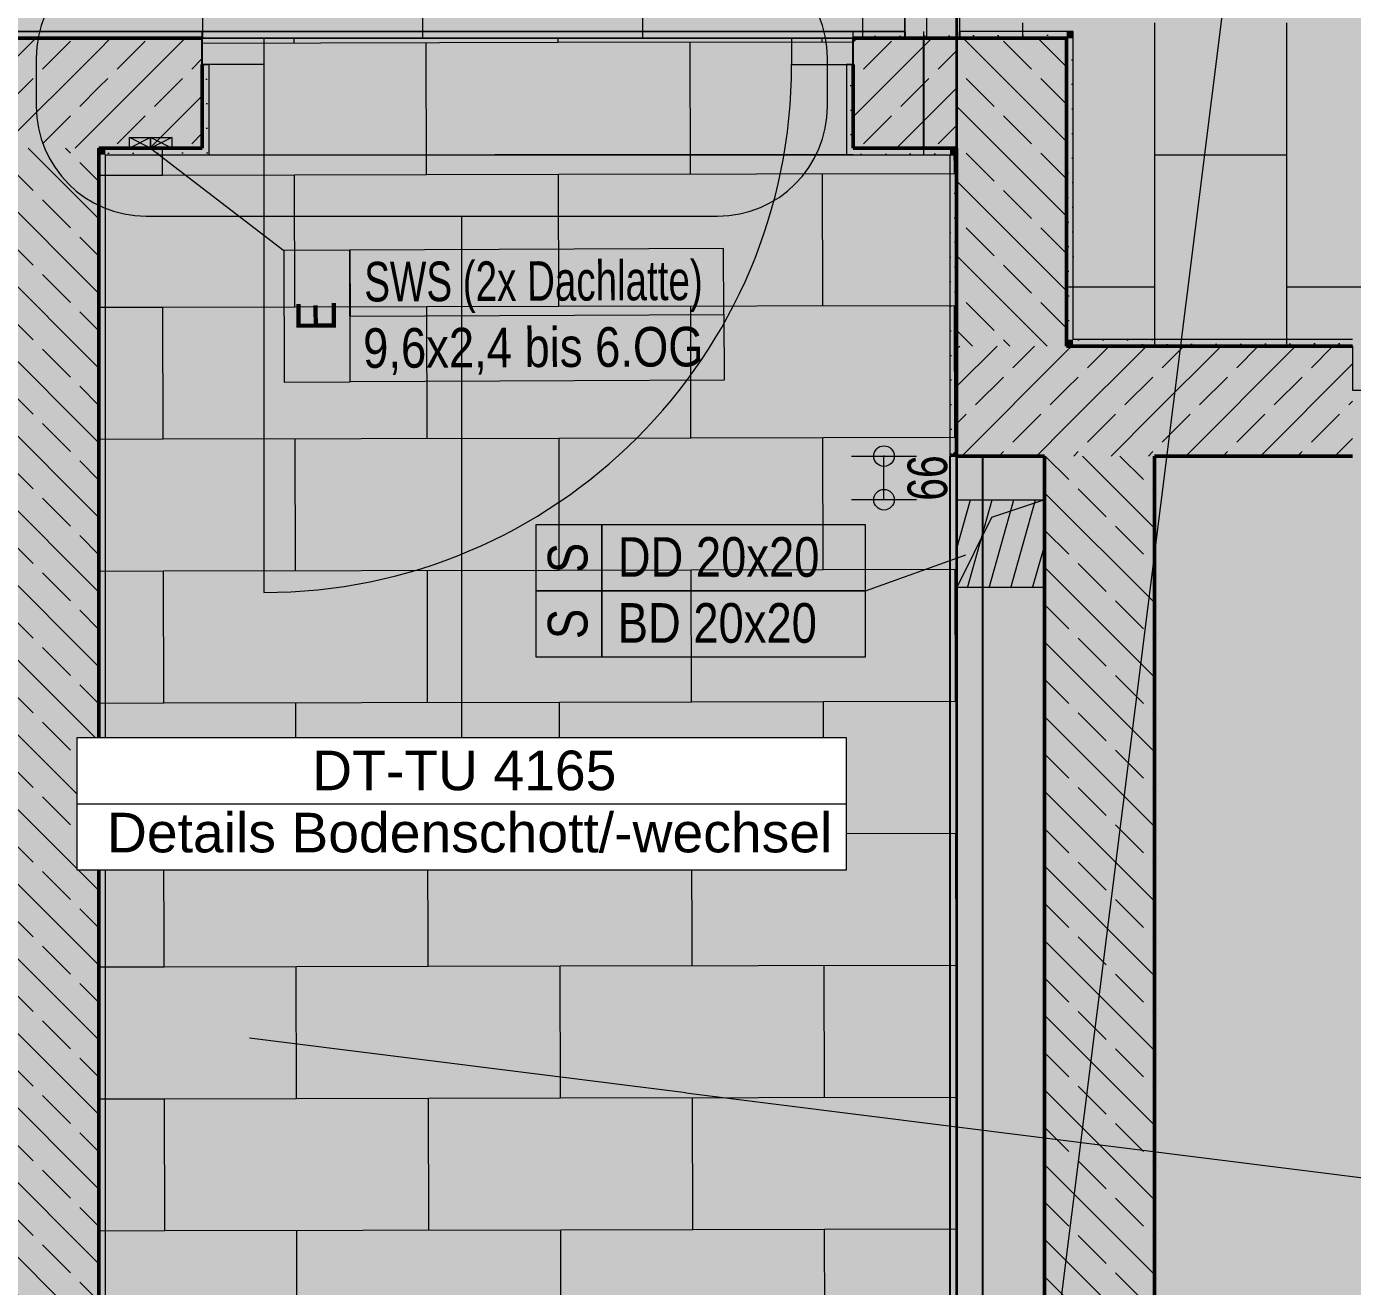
# Model space of a CAD drawing. Header units: metres. Extents: x -22.4 to 53.1, y 133.6 to 157.9.
# Drawn here: x 28.654 to 31.668, y 140.952 to 143.817 of the extents above; entities that cross this region are included whole.
import ezdxf

# ---------------------------------------------------------------- set-up
doc = ezdxf.new("R2010")
doc.units = ezdxf.units.M
doc.header["$MEASUREMENT"] = 0
for name, pattern in [('Punktlinie', [0.0035, 0, -0.0035]), ('Strich-Doppel-Punktlinie', [0.006, 0.004, -0.0005, 0.00025, -0.0005, 0.00025, -0.0005]), ('Strichlinie', [0.004, 0.003, -0.001]), ('Strichlinie-über-Schnitt', [0.0023, 0.0008, -0.0015]), ('Strichpunktlinie', [0.006703, 0.003528, -0.001764, 0, -0.001411]), ('Wipeout_Contour', [1, 0, -1])]:
    doc.linetypes.add(name, pattern=pattern)
for name, color, linetype in [('00  Raster', 7, 'Continuous'), ('10  Treppen + Rampen', 7, 'Continuous'), ('10  Wand Massiv', 7, 'Continuous'), ('10  Wand Massiv_Schnittschraffur', 7, 'Continuous'), ('10  Wand Massiv_Tür', 7, 'Continuous'), ('20  Boden Aufbauten', 7, 'Continuous'), ('20  Boden Aufbauten_Deckschraffur', 7, 'Continuous'), ('20  Bodenspiegel + Einbauten', 7, 'Continuous'), ('20  Dach Aufbauten', 7, 'Continuous'), ('20  Wand Leichtbau', 7, 'Continuous'), ('20  Wand Leichtbau_Schnittschraffur', 7, 'Continuous'), ('20  Wand Leichtbau_Tür', 7, 'Continuous'), ('BAE-SUD-Bem', 7, 'Continuous'), ('BAE-SUD-DD', 7, 'Continuous'), ('BAE-SUD-DD-Kernbohrzone', 7, 'Continuous'), ('BAE-SUD-Text', 7, 'Continuous'), ('EPS-SUD-DD', 7, 'Continuous'), ('EPS-SUD-Text', 7, 'Continuous'), ('Neubau_10  Treppen + Rampen', 7, 'Continuous'), ('Neubau_20  Boden Aufbauten', 7, 'Continuous'), ('Neubau_20  Boden Aufbauten_Deckschraffur', 7, 'Continuous'), ('Neubau_20  Bodenschott', 7, 'Continuous'), ('Neubau_20  Bodenschott_Deckschraffur', 7, 'Continuous'), ('Neubau_50 NUF - Raumstempel MIETERAUSBAU', 7, 'Continuous')]:
    doc.layers.add(name, color=color, linetype=linetype)
doc.styles.add('ERSTELLTER_STIL_1', font='')
doc.styles.add('ERSTELLTER_STIL_2', font='')
doc.styles.get('ERSTELLTER_STIL_1').set_extended_font_data('Arial')
doc.styles.get('ERSTELLTER_STIL_2').set_extended_font_data('Arial Narrow')
pattern_1 = [(360, (14.0547, 142.5352), (2e-07, 0.5), []), (90, (14.0547, 142.5352), (-0.5, 2e-07), [])]
pattern_2 = [(26.86749, (-110.107942, 75.264664), (-0.0112982155, 0.0223013526), [0, -0.025])]
pattern_3 = [(225, (-110.10794, 75.26466), (-0.08485281, 0.08485281), []), (225, (-110.06552, 75.22224), (-0.08485281, 0.08485281), [0.09, -0.03])]
pattern_4 = [(135, (-110.10794, 75.26466), (0.08485281, 0.08485281), []), (135, (-110.15037, 75.22224), (0.08485281, 0.08485281), [0.09, -0.03])]
pattern_5 = [(225, (-110.10794, 75.26466), (-0.08485281, 0.08485281), []), (225, (-110.06552, 75.22224), (-0.08485281, 0.08485281), [0.09, -0.03])]
pattern_6 = [(315, (-110.10794, 75.26466), (0.08485281, 0.08485281), []), (315, (-110.06552, 75.30709), (0.08485281, 0.08485281), [0.09, -0.03])]

# ---------------------------------------------------------------- blocks, each defined once
blk = doc.blocks.new('*X4', base_point=(-23.4289, 120.7796))
at = {"layer": '20  Boden Aufbauten_Deckschraffur', "color": 254, "linetype": 'Continuous', "lineweight": 18, "ltscale": 1000, "true_color": 0xdfdfdf}
for p, q in [((30.9184, 143.8247), (30.9184, 143.7899)), ((30.9184, 143.8247), (30.9184, 143.7899)), ((31.2184, 143.8247), (31.2184, 143.0899)), ((31.5184, 143.8247), (31.5184, 143.0899)), ((31.5184, 143.8247), (31.5184, 143.0899)), ((31.2184, 143.5247), (31.5184, 143.5247)), ((31.0184, 143.2247), (31.2184, 143.2247)), ((31.5184, 143.2247), (31.8184, 143.2247))]:
    blk.add_line(p, q, dxfattribs=at)
blk = doc.blocks.new('*X23', base_point=(-23.4289, 120.7796))
at = {"layer": '20  Boden Aufbauten_Deckschraffur', "color": 254, "linetype": 'Continuous', "lineweight": 18, "ltscale": 1000, "true_color": 0xdfdfdf}
for p, q in [((29.0534, 143.779), (29.8627, 143.7807)), ((29.2627, 143.7794), (29.2627, 143.7899)), ((29.5633, 143.4801), (29.5627, 143.7801)), ((29.8627, 143.7807), (29.8627, 143.7899)), ((29.8627, 143.7807), (30.5334, 143.7821)), ((29.8627, 143.7807), (30.5334, 143.7821)), ((30.1633, 143.4814), (30.1627, 143.7814)), ((30.4627, 143.782), (30.4627, 143.7899)), ((28.9633, 143.4788), (28.9632, 143.5399)), ((30.7633, 143.4826), (30.7632, 143.5399)), ((28.8184, 143.4785), (28.9633, 143.4788)), ((28.9633, 143.4788), (29.8633, 143.4807)), ((28.9633, 143.4788), (29.8633, 143.4807)), ((29.264, 143.1795), (29.2633, 143.4794)), ((29.8633, 143.4807), (30.7633, 143.4826)), ((29.864, 143.1807), (29.8633, 143.4807)), ((30.464, 143.182), (30.4633, 143.482)), ((30.7633, 143.4826), (30.7684, 143.4826)), ((30.7633, 143.4826), (30.7684, 143.4826)), ((28.8184, 143.1785), (28.964, 143.1788)), ((28.8184, 143.1785), (28.964, 143.1788)), ((28.964, 143.1788), (29.864, 143.1807)), ((28.9646, 142.8788), (28.964, 143.1788)), ((29.5646, 142.8801), (29.564, 143.1801)), ((29.864, 143.1807), (30.7639, 143.1826)), ((29.864, 143.1807), (30.7639, 143.1826)), ((30.1646, 142.8814), (30.164, 143.1814)), ((30.7639, 143.1826), (30.7684, 143.1826)), ((30.7646, 142.8826), (30.7639, 143.1826)), ((28.8184, 142.8785), (28.9646, 142.8788)), ((28.9646, 142.8788), (29.8646, 142.8807)), ((28.9646, 142.8788), (29.8646, 142.8807)), ((29.2652, 142.5795), (29.2646, 142.8795)), ((29.8646, 142.8807), (30.7646, 142.8826)), ((29.8652, 142.5807), (29.8646, 142.8807)), ((30.4652, 142.582), (30.4646, 142.882)), ((30.7646, 142.8826), (30.7684, 142.8826)), ((30.7646, 142.8826), (30.7684, 142.8826)), ((28.8184, 142.5785), (28.9652, 142.5788)), ((28.8184, 142.5785), (28.9652, 142.5788)), ((28.9652, 142.5788), (29.8652, 142.5807)), ((28.9659, 142.2788), (28.9652, 142.5788)), ((29.5659, 142.2801), (29.5652, 142.5801)), ((29.8652, 142.5807), (30.7652, 142.5826)), ((29.8652, 142.5807), (30.7652, 142.5826)), ((30.1659, 142.2814), (30.1652, 142.5814)), ((30.7652, 142.5826), (30.7684, 142.5826)), ((30.7659, 142.2826), (30.7652, 142.5826)), ((28.8184, 142.2785), (28.9659, 142.2788)), ((28.9659, 142.2788), (29.8659, 142.2807)), ((28.9659, 142.2788), (29.8659, 142.2807)), ((29.2665, 141.9795), (29.2659, 142.2795)), ((29.8659, 142.2807), (30.7659, 142.2826)), ((29.8665, 141.9807), (29.8659, 142.2807)), ((30.4665, 141.982), (30.4659, 142.282)), ((30.7659, 142.2826), (30.7684, 142.2826)), ((30.7659, 142.2826), (30.7684, 142.2826)), ((29.8665, 141.9807), (30.7665, 141.9826)), ((29.8665, 141.9807), (30.7665, 141.9826)), ((30.7665, 141.9826), (30.7684, 141.9826)), ((30.7671, 141.6826), (30.7665, 141.9826)), ((28.8184, 141.9785), (28.9665, 141.9788)), ((28.8184, 141.9785), (28.9665, 141.9788)), ((28.9665, 141.9788), (29.8665, 141.9807)), ((28.9671, 141.6788), (28.9665, 141.9788)), ((29.5671, 141.6801), (29.5665, 141.9801)), ((30.1671, 141.6814), (30.1665, 141.9814)), ((28.9671, 141.6788), (29.8671, 141.6807)), ((28.9671, 141.6788), (29.8671, 141.6807)), ((29.8671, 141.6807), (30.7671, 141.6826)), ((29.8678, 141.3807), (29.8671, 141.6807)), ((30.4678, 141.382), (30.4671, 141.682)), ((30.7671, 141.6826), (30.7684, 141.6826)), ((30.7671, 141.6826), (30.7684, 141.6826)), ((28.8184, 141.6785), (28.9671, 141.6788)), ((29.2678, 141.3795), (29.2671, 141.6795)), ((28.8184, 141.3785), (28.9678, 141.3788)), ((28.8184, 141.3785), (28.9678, 141.3788)), ((28.9678, 141.3788), (29.8678, 141.3807)), ((28.9684, 141.0788), (28.9678, 141.3788)), ((29.5684, 141.0801), (29.5678, 141.3801)), ((29.8678, 141.3807), (30.7678, 141.3826)), ((29.8678, 141.3807), (30.7678, 141.3826)), ((30.1684, 141.0814), (30.1678, 141.3814)), ((30.7678, 141.3826), (30.7684, 141.3826)), ((30.7684, 141.0826), (30.7678, 141.3826)), ((28.8184, 141.0785), (28.9684, 141.0788)), ((28.9684, 141.0788), (29.8684, 141.0807)), ((28.9684, 141.0788), (29.8684, 141.0807)), ((29.2691, 140.7795), (29.2684, 141.0795)), ((29.8684, 141.0807), (30.7684, 141.0826)), ((29.869, 140.7807), (29.8684, 141.0807)), ((30.469, 140.782), (30.4684, 141.082)), ((30.7684, 141.0826), (30.7684, 141.0826)), ((30.7684, 141.0826), (30.7684, 141.0826))]:
    blk.add_line(p, q, dxfattribs=at)

msp = doc.modelspace()

# ---------------------------------------------------------------- hatches: boundary and pattern name
at = {"layer": '10  Wand Massiv_Schnittschraffur', "linetype": 'Continuous', "lineweight": 0, "true_color": 0xffffff}
for points in [[(29.0534, 143.8049), (25.2184, 143.8049), (25.2326, 143.7899), (29.0534, 143.7899)], [(30.6509, 143.8049), (30.5334, 143.8049), (30.5334, 143.7899), (30.6509, 143.7899)], [(30.7684, 143.8049), (30.6934, 143.8049), (30.6934, 143.7899), (30.7684, 143.7899)], [(30.7759, 143.8049), (30.7759, 143.7899), (31.0184, 143.7899), (31.0184, 143.8049)], [(31.0184, 143.8049), (31.0184, 143.7899), (31.0334, 143.8049)], [(31.0184, 143.7899), (31.0334, 143.7899), (31.0334, 143.8049)], [(28.5684, 143.5399), (28.8184, 143.5399), (28.8184, 143.7899), (28.5684, 143.7899)], [(29.0534, 143.7899), (28.8184, 143.7899), (28.8184, 143.5399), (29.0534, 143.5399), (29.0534, 143.7299)], [(29.0534, 143.7899), (29.0534, 143.7299), (29.1934, 143.7299), (29.1934, 143.7899)], [(30.5334, 143.7899), (30.3934, 143.7899), (30.3934, 143.7299), (30.5334, 143.7299)], [(30.7684, 143.7899), (30.5334, 143.7899), (30.5334, 143.7299), (30.5334, 143.5399), (30.7684, 143.5399)], [(30.7684, 143.7899), (30.6934, 143.7899), (30.6934, 143.5399), (30.7684, 143.5399)], [(31.0184, 143.7899), (30.7684, 143.7899), (30.7684, 143.5399)], [(30.7684, 143.5399), (31.0184, 143.5399), (31.0184, 143.7899)], [(31.0334, 143.1049), (31.0334, 143.7899), (31.0184, 143.7899), (31.0184, 143.1049)], [(29.0534, 143.5249), (29.0684, 143.5249), (29.0684, 143.7299), (29.0534, 143.7299), (29.0534, 143.5399)], [(30.5184, 143.5249), (30.5334, 143.5249), (30.5334, 143.5399), (30.5334, 143.7299), (30.5184, 143.7299)], [(28.5684, 143.5249), (28.8184, 143.5249), (28.8184, 143.5399), (28.5684, 143.5399)], [(28.8184, 143.5249), (28.5684, 143.5249), (28.5684, 139.5399), (28.8184, 139.5399)], [(28.8184, 143.5249), (28.8334, 143.5249), (28.8334, 143.5399), (28.8184, 143.5399)], [(28.8334, 143.5249), (28.8184, 143.5249), (28.8184, 139.6749), (28.8334, 139.6749)], [(28.8334, 143.5399), (28.8334, 143.5249), (29.0534, 143.5249), (29.0534, 143.5399)], [(30.5334, 143.5399), (30.5334, 143.5249), (30.7534, 143.5249), (30.7534, 143.5399)], [(30.6934, 143.5249), (30.7684, 143.5249), (30.7684, 143.5399), (30.6934, 143.5399)], [(30.7684, 143.5399), (30.7534, 143.5399), (30.7534, 143.5249)], [(30.7534, 143.5249), (30.7684, 143.5249), (30.7684, 143.5399)], [(30.7534, 143.5249), (30.7534, 142.8399), (30.7684, 142.8541), (30.7684, 143.5249)], [(31.0176, 143.0899), (31.0184, 143.0907), (31.0184, 143.5399), (30.7684, 143.5399), (30.7684, 143.0899)], [(31.0334, 143.1049), (31.0184, 143.1049), (31.0184, 143.0907)], [(31.0334, 143.1049), (31.0184, 143.0907), (31.0184, 143.0899), (31.0334, 143.0899)], [(31.0334, 143.0899), (31.2184, 143.0899), (31.2184, 143.1049), (31.0334, 143.1049)], [(31.2184, 143.1049), (31.2184, 143.0899), (31.6684, 143.0899), (31.6684, 143.1049)], [(30.7684, 143.0899), (30.7684, 142.8541), (31.0176, 143.0899)], [(30.7684, 142.8399), (31.0184, 142.8399), (31.0184, 143.0899), (31.0176, 143.0899), (30.7684, 142.8541)], [(31.0184, 143.0907), (31.0176, 143.0899), (31.0184, 143.0899)], [(31.0184, 142.8399), (31.2184, 142.8399), (31.2184, 143.0899), (31.0184, 143.0899)], [(31.2184, 143.0899), (31.2184, 142.8399), (31.6684, 142.8399), (31.6684, 143.0899)], [(30.7684, 142.8541), (30.7534, 142.8399), (30.7684, 142.8399)], [(31.2184, 140.8899), (31.2184, 142.8399), (30.9684, 142.8399), (30.9684, 140.8899)]]:
    msp.add_hatch(color=7, dxfattribs=at).paths.add_polyline_path(points)
at = {"layer": '10  Wand Massiv_Schnittschraffur', "linetype": 'Continuous', "lineweight": 13, "true_color": 0x000100}
h = msp.add_hatch(dxfattribs=at)
h.set_pattern_fill('Gips_0001', color=98, style=0, pattern_type=2)
h.set_pattern_definition(pattern_2)
h.paths.add_polyline_path([(29.0534, 143.8049), (25.2184, 143.8049), (25.2326, 143.7899), (29.0534, 143.7899)])
h = msp.add_hatch(dxfattribs=at)
h.set_pattern_fill('Gips_0001', color=98, style=0, pattern_type=2)
h.set_pattern_definition(pattern_2)
h.paths.add_polyline_path([(30.6509, 143.8049), (30.5334, 143.8049), (30.5334, 143.7899), (30.6509, 143.7899)])
h = msp.add_hatch(dxfattribs=at)
h.set_pattern_fill('Gips_0001', color=98, style=0, pattern_type=2)
h.set_pattern_definition(pattern_2)
h.paths.add_polyline_path([(30.7684, 143.8049), (30.6934, 143.8049), (30.6934, 143.7899), (30.7684, 143.7899)])
h = msp.add_hatch(dxfattribs=at)
h.set_pattern_fill('Gips_0001', color=98, style=0, pattern_type=2)
h.set_pattern_definition(pattern_2)
h.paths.add_polyline_path([(30.7759, 143.8049), (30.7759, 143.7899), (31.0184, 143.7899), (31.0184, 143.8049)])
h = msp.add_hatch(dxfattribs=at)
h.set_pattern_fill('Gips_0001', color=98, style=0, pattern_type=2)
h.set_pattern_definition(pattern_2)
h.paths.add_polyline_path([(31.0184, 143.8049), (31.0184, 143.7899), (31.0334, 143.8049)])
h = msp.add_hatch(dxfattribs=at)
h.set_pattern_fill('Gips_0001', color=98, style=0, pattern_type=2)
h.set_pattern_definition(pattern_2)
h.paths.add_polyline_path([(31.0184, 143.7899), (31.0334, 143.7899), (31.0334, 143.8049)])
h = msp.add_hatch(dxfattribs=at)
h.set_pattern_fill('Beton__Stahlbeton_0001', color=98, style=0, pattern_type=2)
h.set_pattern_definition(pattern_3)
h.paths.add_polyline_path([(28.5684, 143.5399), (28.8184, 143.5399), (28.8184, 143.7899), (28.5684, 143.7899)])
h = msp.add_hatch(dxfattribs=at)
h.set_pattern_fill('Beton__Stahlbeton_0001', color=98, style=0, pattern_type=2)
h.set_pattern_definition(pattern_3)
h.paths.add_polyline_path([(29.0534, 143.7899), (28.8184, 143.7899), (28.8184, 143.5399), (29.0534, 143.5399), (29.0534, 143.7299)])
h = msp.add_hatch(dxfattribs=at)
h.set_pattern_fill('Beton__Stahlbeton_0001', color=98, style=0, pattern_type=2)
h.set_pattern_definition(pattern_3)
h.paths.add_polyline_path([(30.7684, 143.7899), (30.5334, 143.7899), (30.5334, 143.7299), (30.5334, 143.5399), (30.7684, 143.5399)])
h = msp.add_hatch(dxfattribs=at)
h.set_pattern_fill('Beton__Stahlbeton_0001', color=98, style=0, pattern_type=2)
h.set_pattern_definition([(225, (-110.10794, 75.26466), (-0.08485281, 0.08485281), []), (225, (-110.06552, 75.22224), (-0.08485281, 0.08485281), [0.09, -0.03])])
h.paths.add_polyline_path([(30.7684, 143.7899), (30.6934, 143.7899), (30.6934, 143.5399), (30.7684, 143.5399)])
h = msp.add_hatch(dxfattribs=at)
h.set_pattern_fill('Beton__Stahlbeton_0001', color=98, style=0, pattern_type=2)
h.set_pattern_definition(pattern_6)
h.paths.add_polyline_path([(31.0184, 143.7899), (30.7684, 143.7899), (30.7684, 143.5399)])
h = msp.add_hatch(dxfattribs=at)
h.set_pattern_fill('Beton__Stahlbeton_0001', color=98, style=0, pattern_type=2)
h.set_pattern_definition(pattern_6)
h.paths.add_polyline_path([(30.7684, 143.5399), (31.0184, 143.5399), (31.0184, 143.7899)])
h = msp.add_hatch(dxfattribs=at)
h.set_pattern_fill('Gips_0001', color=98, style=0, pattern_type=2)
h.set_pattern_definition(pattern_2)
h.paths.add_polyline_path([(31.0334, 143.1049), (31.0334, 143.7899), (31.0184, 143.7899), (31.0184, 143.1049)])
h = msp.add_hatch(dxfattribs=at)
h.set_pattern_fill('Gips_0001', color=98, style=0, pattern_type=2)
h.set_pattern_definition(pattern_2)
h.paths.add_polyline_path([(29.0534, 143.5249), (29.0684, 143.5249), (29.0684, 143.7299), (29.0534, 143.7299), (29.0534, 143.5399)])
h = msp.add_hatch(dxfattribs=at)
h.set_pattern_fill('Gips_0001', color=98, style=0, pattern_type=2)
h.set_pattern_definition(pattern_2)
h.paths.add_polyline_path([(30.5184, 143.5249), (30.5334, 143.5249), (30.5334, 143.5399), (30.5334, 143.7299), (30.5184, 143.7299)])
h = msp.add_hatch(dxfattribs=at)
h.set_pattern_fill('Beton__Stahlbeton_0001', color=98, style=0, pattern_type=2)
h.set_pattern_definition(pattern_4)
h.paths.add_polyline_path([(28.5684, 143.5249), (28.8184, 143.5249), (28.8184, 143.5399), (28.5684, 143.5399)])
h = msp.add_hatch(dxfattribs=at)
h.set_pattern_fill('Beton__Stahlbeton_0001', color=98, style=0, pattern_type=2)
h.set_pattern_definition(pattern_4)
h.paths.add_polyline_path([(28.8184, 143.5249), (28.5684, 143.5249), (28.5684, 139.5399), (28.8184, 139.5399)])
h = msp.add_hatch(dxfattribs=at)
h.set_pattern_fill('Gips_0001', color=98, style=0, pattern_type=2)
h.set_pattern_definition(pattern_2)
h.paths.add_polyline_path([(28.8184, 143.5249), (28.8334, 143.5249), (28.8334, 143.5399), (28.8184, 143.5399)])
h = msp.add_hatch(dxfattribs=at)
h.set_pattern_fill('Gips_0001', color=98, style=0, pattern_type=2)
h.set_pattern_definition(pattern_2)
h.paths.add_polyline_path([(28.8334, 143.5249), (28.8184, 143.5249), (28.8184, 139.6749), (28.8334, 139.6749)])
h = msp.add_hatch(dxfattribs=at)
h.set_pattern_fill('Gips_0001', color=98, style=0, pattern_type=2)
h.set_pattern_definition(pattern_2)
h.paths.add_polyline_path([(28.8334, 143.5399), (28.8334, 143.5249), (29.0534, 143.5249), (29.0534, 143.5399)])
h = msp.add_hatch(dxfattribs=at)
h.set_pattern_fill('Gips_0001', color=98, style=0, pattern_type=2)
h.set_pattern_definition(pattern_2)
h.paths.add_polyline_path([(30.5334, 143.5399), (30.5334, 143.5249), (30.7534, 143.5249), (30.7534, 143.5399)])
h = msp.add_hatch(dxfattribs=at)
h.set_pattern_fill('Gips_0001', color=98, style=0, pattern_type=2)
h.set_pattern_definition(pattern_2)
h.paths.add_polyline_path([(30.6934, 143.5249), (30.7684, 143.5249), (30.7684, 143.5399), (30.6934, 143.5399)])
h = msp.add_hatch(dxfattribs=at)
h.set_pattern_fill('Gips_0001', color=98, style=0, pattern_type=2)
h.set_pattern_definition(pattern_2)
h.paths.add_polyline_path([(30.7684, 143.5399), (30.7534, 143.5399), (30.7534, 143.5249)])
h = msp.add_hatch(dxfattribs=at)
h.set_pattern_fill('Gips_0001', color=98, style=0, pattern_type=2)
h.set_pattern_definition(pattern_2)
h.paths.add_polyline_path([(30.7534, 143.5249), (30.7684, 143.5249), (30.7684, 143.5399)])
h = msp.add_hatch(dxfattribs=at)
h.set_pattern_fill('Gips_0001', color=98, style=0, pattern_type=2)
h.set_pattern_definition(pattern_2)
h.paths.add_polyline_path([(30.7534, 143.5249), (30.7534, 142.8399), (30.7684, 142.8541), (30.7684, 143.5249)])
h = msp.add_hatch(dxfattribs=at)
h.set_pattern_fill('Beton__Stahlbeton_0001', color=98, style=0, pattern_type=2)
h.set_pattern_definition(pattern_6)
h.paths.add_polyline_path([(31.0176, 143.0899), (31.0184, 143.0907), (31.0184, 143.5399), (30.7684, 143.5399), (30.7684, 143.0899)])
h = msp.add_hatch(dxfattribs=at)
h.set_pattern_fill('Gips_0001', color=98, style=0, pattern_type=2)
h.set_pattern_definition(pattern_2)
h.paths.add_polyline_path([(31.0334, 143.1049), (31.0184, 143.1049), (31.0184, 143.0907)])
h = msp.add_hatch(dxfattribs=at)
h.set_pattern_fill('Gips_0001', color=98, style=0, pattern_type=2)
h.set_pattern_definition(pattern_2)
h.paths.add_polyline_path([(31.0334, 143.1049), (31.0184, 143.0907), (31.0184, 143.0899), (31.0334, 143.0899)])
h = msp.add_hatch(dxfattribs=at)
h.set_pattern_fill('Gips_0001', color=98, style=0, pattern_type=2)
h.set_pattern_definition(pattern_2)
h.paths.add_polyline_path([(31.0334, 143.0899), (31.2184, 143.0899), (31.2184, 143.1049), (31.0334, 143.1049)])
h = msp.add_hatch(dxfattribs=at)
h.set_pattern_fill('Gips_0001', color=98, style=0, pattern_type=2)
h.set_pattern_definition(pattern_2)
h.paths.add_polyline_path([(31.2184, 143.1049), (31.2184, 143.0899), (31.6684, 143.0899), (31.6684, 143.1049)])
h = msp.add_hatch(dxfattribs=at)
h.set_pattern_fill('Beton__Stahlbeton_0001', color=98, style=0, pattern_type=2)
h.set_pattern_definition(pattern_5)
h.paths.add_polyline_path([(30.7684, 143.0899), (30.7684, 142.8541), (31.0176, 143.0899)])
h = msp.add_hatch(dxfattribs=at)
h.set_pattern_fill('Beton__Stahlbeton_0001', color=98, style=0, pattern_type=2)
h.set_pattern_definition(pattern_5)
h.paths.add_polyline_path([(30.7684, 142.8399), (31.0184, 142.8399), (31.0184, 143.0899), (31.0176, 143.0899), (30.7684, 142.8541)])
h = msp.add_hatch(dxfattribs=at)
h.set_pattern_fill('Beton__Stahlbeton_0001', color=98, style=0, pattern_type=2)
h.set_pattern_definition(pattern_6)
h.paths.add_polyline_path([(31.0184, 143.0907), (31.0176, 143.0899), (31.0184, 143.0899)])
h = msp.add_hatch(dxfattribs=at)
h.set_pattern_fill('Beton__Stahlbeton_0001', color=98, style=0, pattern_type=2)
h.set_pattern_definition(pattern_5)
h.paths.add_polyline_path([(31.0184, 142.8399), (31.2184, 142.8399), (31.2184, 143.0899), (31.0184, 143.0899)])
h = msp.add_hatch(dxfattribs=at)
h.set_pattern_fill('Beton__Stahlbeton_0001', color=98, style=0, pattern_type=2)
h.set_pattern_definition([(225, (-110.10794, 75.26466), (-0.08485281, 0.084852815), []), (225, (-110.06552, 75.22224), (-0.08485281, 0.084852815), [0.09, -0.03])])
h.paths.add_polyline_path([(31.2184, 143.0899), (31.2184, 142.8399), (31.6684, 142.8399), (31.6684, 143.0899)])
h = msp.add_hatch(dxfattribs=at)
h.set_pattern_fill('Gips_0001', color=98, style=0, pattern_type=2)
h.set_pattern_definition(pattern_2)
h.paths.add_polyline_path([(30.7684, 142.8541), (30.7534, 142.8399), (30.7684, 142.8399)])
h = msp.add_hatch(dxfattribs=at)
h.set_pattern_fill('Beton__Stahlbeton_0001', color=98, style=0, pattern_type=2)
h.set_pattern_definition([(315, (-110.10794, 75.26466), (0.08485281, 0.08485281), []), (315, (-110.06552, 75.30709), (0.08485281, 0.08485281), [0.09, -0.03])])
h.paths.add_polyline_path([(31.2184, 140.8899), (31.2184, 142.8399), (30.9684, 142.8399), (30.9684, 140.8899)])
at = {"layer": '20  Boden Aufbauten_Deckschraffur', "linetype": 'Continuous', "lineweight": 0, "true_color": 0xffffff}
for points in [[(30.7759, 145.6049), (30.6509, 145.6049), (30.6509, 144.2749), (30.6509, 143.7899), (31.0184, 143.7899), (31.0184, 143.0899), (31.6684, 143.0899), (31.6684, 142.9899), (32.7284, 142.9899), (32.7284, 143.0899), (32.9184, 143.0899), (32.9184, 143.7899), (33.1556, 143.7899), (33.1556, 146.2099), (30.7759, 146.2099)], [(29.0534, 143.5399), (28.8184, 143.5399), (28.8184, 139.5399), (28.5684, 139.5399), (28.5684, 138.0399), (30.7684, 138.0399), (30.7684, 138.1399), (31.0184, 138.1399), (31.0184, 139.6199), (30.7684, 139.6199), (30.7684, 143.5399), (30.5334, 143.5399), (30.5334, 143.7899), (29.0534, 143.7899)]]:
    msp.add_hatch(color=7, dxfattribs=at).paths.add_polyline_path(points)
at = {"layer": '20  Wand Leichtbau_Schnittschraffur', "linetype": 'Continuous', "lineweight": 0, "true_color": 0xffffff}
msp.add_hatch(color=7, dxfattribs=at).paths.add_polyline_path([(30.7009, 143.7899), (30.7009, 143.8899), (30.6709, 143.8899), (30.6709, 143.8749), (30.6509, 143.8749), (30.6509, 143.7899)])
at = {"layer": '20  Wand Leichtbau_Schnittschraffur', "linetype": 'Continuous', "lineweight": 18}
for points in [[(30.6509, 143.7899), (30.7759, 143.7899), (30.7759, 143.8049), (30.6509, 143.8049)], [(30.8284, 140.8899), (30.8284, 142.8399), (30.7534, 142.8399), (30.7534, 140.8899)]]:
    msp.add_hatch(color=9, dxfattribs=at).paths.add_polyline_path(points)
at = {"layer": 'BAE-SUD-DD-Kernbohrzone', "linetype": 'Continuous', "lineweight": 18, "ltscale": 1000}
h = msp.add_hatch(dxfattribs=at)
h.set_pattern_fill('ANSI31_0001', color=9, style=0, pattern_type=2)
h.set_pattern_definition([(74.26204, (36.4443, 138.53991), (-0.04583965, 0.0129177), [])])
h.paths.add_polyline_path([(30.9684, 142.7401), (30.7684, 142.7401), (30.7676, 142.5401), (30.9676, 142.5401)])
at = {"layer": 'Neubau_20  Boden Aufbauten_Deckschraffur', "linetype": 'Continuous', "lineweight": 0, "true_color": 0xffffff}
for points in [[(-1.6166, 144.1049), (-1.6166, 143.8049), (30.6509, 143.8049), (30.6509, 144.1049), (7.7559, 144.1049), (4.5184, 144.1049)], [(-1.6166, 143.8049), (-1.6166, 143.7049), (4.5184, 143.7049), (4.5184, 143.6799), (7.7559, 143.6799), (7.7559, 143.7049), (7.8809, 143.7049), (7.8809, 138.3249), (7.8434, 138.3249), (7.8434, 138.0149), (7.8809, 138.0149), (7.9772, 138.0149), (24.6034, 138.0149), (24.6034, 140.5199), (24.0034, 140.5199), (24.0034, 143.7899), (30.6509, 143.7899), (30.6509, 143.8049)]]:
    msp.add_hatch(color=7, dxfattribs=at).paths.add_polyline_path(points)
at = {"layer": 'Neubau_20  Boden Aufbauten_Deckschraffur', "linetype": 'Continuous', "lineweight": 18}
h = msp.add_hatch(dxfattribs=at)
h.set_pattern_fill('Verband__Quadrat__50x50__4D', color=6, style=0, pattern_type=2)
h.set_pattern_definition(pattern_1)
h.paths.add_polyline_path([(-1.6166, 144.1049), (-1.6166, 143.8049), (30.6509, 143.8049), (30.6509, 144.1049), (7.7559, 144.1049), (4.5184, 144.1049)])
h = msp.add_hatch(dxfattribs=at)
h.set_pattern_fill('Verband__Quadrat__50x50__4D', color=6, style=0, pattern_type=2)
h.set_pattern_definition(pattern_1)
h.paths.add_polyline_path([(-1.6166, 143.8049), (-1.6166, 143.7049), (4.5184, 143.7049), (4.5184, 143.6799), (7.7559, 143.6799), (7.7559, 143.7049), (7.8809, 143.7049), (7.8809, 138.3249), (7.8434, 138.3249), (7.8434, 138.0149), (7.8809, 138.0149), (7.9772, 138.0149), (24.6034, 138.0149), (24.6034, 140.5199), (24.0034, 140.5199), (24.0034, 143.7899), (30.6509, 143.7899), (30.6509, 143.8049)])
at = {"layer": 'Neubau_20  Bodenschott_Deckschraffur', "linetype": 'Continuous', "lineweight": 0, "true_color": 0xbf0000}
for points in [[(30.5334, 143.8049), (29.0534, 143.8049), (29.0534, 143.7899), (30.5334, 143.7899)], [(30.5334, 143.8049), (29.0534, 143.8049), (29.0534, 143.7899), (30.5334, 143.7899)], [(30.5334, 143.7899), (29.0534, 143.7899), (29.0534, 143.5399), (30.5334, 143.5399)], [(29.0534, 143.5399), (30.5334, 143.5399), (30.5334, 143.7899), (29.0534, 143.7899)], [(29.0534, 143.5249), (30.5334, 143.5249), (30.5334, 143.5399), (29.0534, 143.5399)], [(29.0534, 143.5249), (30.5334, 143.5249), (30.5334, 143.5399), (29.0534, 143.5399)]]:
    msp.add_hatch(color=12, dxfattribs=at).paths.add_polyline_path(points)
at = {"layer": 'Neubau_50 NUF - Raumstempel MIETERAUSBAU', "linetype": 'Continuous', "lineweight": 0, "true_color": 0xffffff}
msp.add_hatch(color=7, dxfattribs=at).paths.add_polyline_path([(32.7387, 142.5969), (31.6645, 141.0471), (33.1556, 140.0134), (33.1556, 142.3079)])

# ---------------------------------------------------------------- linework, layer by layer
at = {"layer": '00  Raster', "color": 7, "linetype": 'Strichpunktlinie', "lineweight": 13, "ltscale": 1000}
for p, q in [((30.7684, 138.9891), (30.7684, 155.8899)), ((30.1532, 141.392), (29.161, 141.5163)), ((30.1532, 141.392), (33.1556, 141.0156))]:
    msp.add_line(p, q, dxfattribs=at)
at = {"layer": '10  Wand Massiv', "color": 7, "linetype": 'Continuous', "lineweight": 13, "ltscale": 1000}
for p, q in [((29.0534, 143.7899), (29.0534, 143.8049)), ((30.5334, 143.7899), (30.5334, 143.8049)), ((29.0534, 143.7299), (29.0684, 143.7299)), ((29.0684, 143.7299), (29.0684, 143.5249)), ((30.5184, 143.7299), (30.5184, 143.5249)), ((30.5334, 143.7299), (30.5184, 143.7299)), ((29.0534, 143.5249), (29.0684, 143.5249)), ((30.5334, 143.5249), (30.5184, 143.5249))]:
    msp.add_line(p, q, dxfattribs=at)
at = {"layer": '10  Wand Massiv', "color": 7, "linetype": 'Continuous', "lineweight": 25, "ltscale": 1000}
for p, q in [((30.6509, 143.8049), (30.6509, 143.7899)), ((30.6509, 143.8049), (30.6509, 143.7899)), ((30.7759, 143.7899), (30.7759, 143.8049)), ((30.7759, 143.7899), (30.7759, 143.8049)), ((29.0534, 143.7299), (29.0534, 143.7899)), ((30.5334, 143.7299), (30.5334, 143.7899))]:
    msp.add_line(p, q, dxfattribs=at)
at = {"layer": '10  Wand Massiv', "color": 7, "linetype": 'Continuous', "lineweight": 50, "ltscale": 1000}
for p, q in [((28.8184, 143.7899), (28.5684, 143.7899)), ((29.0534, 143.7899), (28.8184, 143.7899)), ((30.6509, 143.7899), (30.5334, 143.7899)), ((30.6509, 143.7899), (30.7759, 143.7899)), ((30.6509, 143.7899), (30.7759, 143.7899)), ((30.7684, 143.7899), (30.6934, 143.7899)), ((31.0184, 143.7899), (30.7684, 143.7899)), ((31.0184, 143.7899), (30.7684, 143.7899)), ((31.0184, 143.5399), (31.0184, 143.7899)), ((29.0534, 143.5399), (29.0534, 143.7299)), ((30.5334, 143.5399), (30.5334, 143.7299)), ((28.8184, 143.5249), (28.8184, 143.5399)), ((28.8184, 143.5399), (29.0534, 143.5399)), ((28.8184, 143.5249), (28.8184, 143.5399)), ((28.8184, 139.6749), (28.8184, 143.5249)), ((30.5334, 143.5399), (30.7534, 143.5399)), ((30.6934, 143.5399), (30.7684, 143.5399)), ((30.7684, 143.5399), (30.7534, 143.5399)), ((30.7684, 143.5399), (30.7534, 143.5399)), ((30.7684, 143.5399), (30.7684, 143.0899)), ((31.0184, 143.1049), (31.0184, 143.5399)), ((31.0184, 143.1049), (31.0184, 143.0907)), ((31.0184, 143.1049), (31.0184, 143.0907)), ((30.7684, 143.0899), (30.7684, 142.8541)), ((30.7684, 143.0899), (30.7684, 142.8541)), ((31.0184, 143.0899), (31.0184, 143.0907)), ((31.0184, 143.0899), (31.0184, 143.0907)), ((31.2184, 143.0899), (31.0184, 143.0899)), ((31.6684, 143.0899), (31.2184, 143.0899)), ((30.7684, 142.8399), (30.7684, 142.8541)), ((30.7684, 142.8399), (30.7684, 142.8541))]:
    msp.add_line(p, q, dxfattribs=at)
at = {"layer": '10  Wand Massiv', "color": 7, "linetype": 'Continuous', "lineweight": 13, "ltscale": 1000, "flags": 128}
for points in [[(29.0534, 143.8049), (25.2184, 143.8049)], [(30.6509, 143.8049), (30.5334, 143.8049)], [(30.6934, 143.8049), (30.6934, 143.7899)], [(31.0184, 143.8049), (30.7759, 143.8049)], [(31.0334, 143.8049), (31.0184, 143.8049)], [(31.0334, 143.1049), (31.0334, 143.8049)], [(28.8334, 143.5249), (29.0534, 143.5249)], [(28.8334, 139.6749), (28.8334, 143.5249)], [(30.5334, 143.5249), (30.7534, 143.5249)], [(30.6934, 143.5399), (30.6934, 143.5249)], [(30.6934, 143.5249), (30.7684, 143.5249)], [(30.7534, 143.5249), (30.7534, 142.8399)], [(31.2184, 143.1049), (31.0334, 143.1049)], [(31.6684, 143.1049), (31.2184, 143.1049)], [(30.7534, 142.8399), (30.7684, 142.8399)]]:
    msp.add_lwpolyline(points, dxfattribs=at)
at = {"layer": '10  Wand Massiv', "color": 7, "linetype": 'Continuous', "lineweight": 25, "ltscale": 1000, "flags": 128}
msp.add_lwpolyline([(30.6934, 143.7899), (30.6934, 143.5399)], dxfattribs=at)
at = {"layer": '10  Wand Massiv', "color": 7, "linetype": 'Continuous', "lineweight": 50, "ltscale": 1000, "flags": 128}
for points in [[(30.7684, 142.8399), (30.9684, 142.8399)], [(30.9684, 142.8399), (30.9684, 140.8899)], [(31.2184, 140.8899), (31.2184, 142.8399)], [(31.2184, 142.8399), (31.6684, 142.8399)]]:
    msp.add_lwpolyline(points, dxfattribs=at)
at = {"layer": '10  Wand Massiv_Tür', "color": 7, "linetype": 'Strichlinie-über-Schnitt', "lineweight": 13, "ltscale": 1000}
for p, q in [((30.5334, 143.8049), (29.0534, 143.8049)), ((30.5184, 143.5249), (29.0684, 143.5249))]:
    msp.add_line(p, q, dxfattribs=at)
at = {"layer": '10  Wand Massiv_Tür', "color": 7, "linetype": 'Continuous', "lineweight": 13, "ltscale": 1000}
for p, q in [((29.0534, 143.7899), (29.0534, 143.8049)), ((30.5334, 143.7899), (30.5334, 143.8049)), ((29.0684, 143.7299), (29.0684, 143.5249)), ((30.5184, 143.7299), (30.5184, 143.5249)), ((29.0534, 143.5249), (29.0684, 143.5249)), ((30.5334, 143.5249), (30.5184, 143.5249))]:
    msp.add_line(p, q, dxfattribs=at)
at = {"layer": '10  Wand Massiv_Tür', "color": 7, "linetype": 'Continuous', "lineweight": 18, "ltscale": 1000}
for p, q in [((29.0534, 143.7899), (29.1934, 143.7899)), ((29.0534, 143.7299), (29.0534, 143.7899)), ((29.1934, 143.7899), (29.1934, 143.7299)), ((30.5334, 143.7899), (30.3934, 143.7899)), ((30.3934, 143.7899), (30.3934, 143.7299)), ((30.5334, 143.7299), (30.5334, 143.7899)), ((29.1934, 143.7299), (29.0534, 143.7299)), ((29.1934, 143.7299), (29.1934, 142.5299)), ((30.3934, 143.7299), (30.5334, 143.7299))]:
    msp.add_line(p, q, dxfattribs=at)
at = {"layer": '10  Wand Massiv_Tür', "color": 7, "linetype": 'Continuous', "lineweight": 25, "ltscale": 1000}
for p, q in [((29.0534, 143.7299), (29.0534, 143.7899)), ((29.0534, 143.7299), (29.0534, 143.7899)), ((30.5334, 143.7299), (30.5334, 143.7899)), ((30.5334, 143.7299), (30.5334, 143.7899))]:
    msp.add_line(p, q, dxfattribs=at)
at = {"layer": '10  Wand Massiv_Tür', "color": 7, "linetype": 'Continuous', "lineweight": 13, "ltscale": 1000}
msp.add_arc((29.1934, 143.7299), 1.2, 270, 360, dxfattribs=at)
at = {"layer": '20  Boden Aufbauten', "color": 7, "linetype": 'Continuous', "lineweight": 13, "ltscale": 1000, "flags": 128}
msp.add_lwpolyline([(33.1556, 146.2099), (30.7759, 146.2099), (30.7759, 145.6049), (30.6509, 145.6049), (30.6509, 144.2749), (30.6509, 143.7899), (31.0184, 143.7899), (31.0184, 143.0899), (31.6684, 143.0899), (31.6684, 142.9899), (32.7284, 142.9899), (32.7284, 143.0899), (32.9184, 143.0899), (32.9184, 143.7899), (33.1556, 143.7899)], dxfattribs=at)
msp.add_lwpolyline([(29.0534, 143.5399), (28.8184, 143.5399), (28.8184, 139.5399), (28.5684, 139.5399), (28.5684, 138.0399), (30.7684, 138.0399), (30.7684, 138.1399), (31.0184, 138.1399), (31.0184, 139.6199), (30.7684, 139.6199), (30.7684, 143.5399), (30.5334, 143.5399), (30.5334, 143.7899), (29.0534, 143.7899)], close=True, dxfattribs=at)
at = {"layer": '20  Bodenspiegel + Einbauten', "color": 251, "linetype": 'Strich-Doppel-Punktlinie', "lineweight": 18, "ltscale": 1000, "true_color": 0x5f5f5f}
for p, q in [((28.6761, 143.7445), (28.6761, 143.6355)), ((30.475, 143.6355), (30.475, 143.7445)), ((28.9261, 143.3855), (30.225, 143.3855))]:
    msp.add_line(p, q, dxfattribs=at)
at = {"layer": '20  Bodenspiegel + Einbauten', "color": 251, "linetype": 'Continuous', "lineweight": 18, "ltscale": 1000, "true_color": 0x5f5f5f}
msp.add_line((29.6432, 143.3855), (29.6432, 142.1995), dxfattribs=at)
at = {"layer": '20  Bodenspiegel + Einbauten', "color": 251, "linetype": 'Strich-Doppel-Punktlinie', "lineweight": 18, "ltscale": 1000, "true_color": 0x5f5f5f}
for centre, start, end in [((28.9261, 143.7445), 90, 180), ((30.225, 143.7445), 0, 90), ((28.9261, 143.6355), 180, 270), ((30.225, 143.6355), 270, 360)]:
    msp.add_arc(centre, 0.25, start, end, dxfattribs=at)
at = {"layer": '20  Wand Leichtbau', "color": 7, "linetype": 'Continuous', "lineweight": 13, "ltscale": 1000}
for p, q in [((30.6509, 143.7899), (30.7009, 143.7899)), ((30.7009, 143.7899), (30.7759, 143.7899))]:
    msp.add_line(p, q, dxfattribs=at)
at = {"layer": '20  Wand Leichtbau', "color": 7, "linetype": 'Continuous', "lineweight": 13, "ltscale": 1000, "flags": 128}
msp.add_lwpolyline([(30.7534, 142.8399), (30.8284, 142.8399)], dxfattribs=at)
at = {"layer": '20  Wand Leichtbau', "color": 7, "linetype": 'Continuous', "lineweight": 25, "ltscale": 1000, "flags": 128}
for points in [[(30.7534, 142.8399), (30.7534, 140.8899)], [(30.8284, 140.8899), (30.8284, 142.8399)]]:
    msp.add_lwpolyline(points, dxfattribs=at)
at = {"layer": '20  Wand Leichtbau_Tür', "color": 7, "linetype": 'Strichlinie-über-Schnitt', "lineweight": 13, "ltscale": 1000}
for p, q in [((30.6509, 143.7899), (30.6509, 145.6049)), ((30.7759, 143.7899), (30.7759, 145.6049))]:
    msp.add_line(p, q, dxfattribs=at)
at = {"layer": '20  Wand Leichtbau_Tür', "color": 7, "linetype": 'Continuous', "lineweight": 18, "ltscale": 1000}
for p, q in [((30.7009, 143.7899), (30.7009, 143.8899)), ((30.6509, 143.8749), (30.6509, 143.7899)), ((30.6509, 143.7899), (30.7009, 143.7899))]:
    msp.add_line(p, q, dxfattribs=at)
at = {"layer": '20  Wand Leichtbau_Tür', "color": 7, "linetype": 'Continuous', "lineweight": 13, "ltscale": 1000}
for p, q in [((30.6509, 143.7899), (30.7009, 143.7899)), ((30.6509, 143.7899), (30.7009, 143.7899)), ((30.7009, 143.7899), (30.7759, 143.7899))]:
    msp.add_line(p, q, dxfattribs=at)
at = {"layer": 'BAE-SUD-Bem', "color": 9, "linetype": 'Continuous', "lineweight": 18, "ltscale": 1000}
for p, q in [((30.5296, 142.8399), (30.677, 142.8399)), ((30.6033, 142.8404), (30.6033, 142.8409)), ((30.6033, 142.7407), (30.6033, 142.8399)), ((30.677, 142.7407), (30.5296, 142.7407))]:
    msp.add_line(p, q, dxfattribs=at)
for centre in [(30.6033, 142.8399), (30.6033, 142.7407)]:
    msp.add_circle(centre, 0.0234, dxfattribs=at)
at = {"layer": 'BAE-SUD-DD', "color": 9, "linetype": 'Strichlinie', "lineweight": 18, "ltscale": 1000, "flags": 128}
msp.add_lwpolyline([(30.7676, 142.5408), (30.7684, 142.7407), (30.9684, 142.7407), (30.9676, 142.5408)], close=True, dxfattribs=at)
msp.add_lwpolyline([(30.9684, 142.7401), (30.8478, 142.7001), (30.7686, 142.5408)], dxfattribs=at)
at = {"layer": 'BAE-SUD-Text', "color": 9, "linetype": 'Continuous', "lineweight": 18, "ltscale": 1000}
msp.add_line((30.5616, 142.5336), (30.7894, 142.6157), dxfattribs=at)
at = {"layer": 'BAE-SUD-Text', "color": 9, "linetype": 'Continuous', "lineweight": 18, "ltscale": 1000, "flags": 128}
for points in [[(29.9616, 142.5336), (29.9616, 142.6836), (29.8116, 142.6836), (29.8116, 142.5336)], [(30.5616, 142.5336), (30.5616, 142.6836), (29.9616, 142.6836), (29.9616, 142.5336)], [(29.9616, 142.3836), (29.9616, 142.5336), (29.8116, 142.5336), (29.8116, 142.3836)], [(30.5616, 142.3836), (30.5616, 142.5336), (29.9616, 142.5336), (29.9616, 142.3836)]]:
    msp.add_lwpolyline(points, close=True, dxfattribs=at)
at = {"layer": 'DEFPOINTS', "color": 255, "linetype": 'Continuous', "lineweight": 18, "ltscale": 1000}
msp.add_line((28.936, 143.5399), (28.936, 143.5398), dxfattribs=at)
at = {"layer": 'DEFPOINTS', "color": 9, "linetype": 'Continuous', "lineweight": 18, "ltscale": 1000}
for p, q in [((30.6033, 142.8399), (30.6033, 142.8399)), ((30.8684, 142.8399), (30.8685, 142.8399)), ((30.8684, 142.7407), (30.8685, 142.7407))]:
    msp.add_line(p, q, dxfattribs=at)
at = {"layer": 'EPS-SUD-DD', "color": 255, "linetype": 'Strichlinie', "lineweight": 18, "ltscale": 1000}
for p, q in [((28.936, 143.5399), (28.888, 143.5639)), ((28.936, 143.5639), (28.888, 143.5399)), ((28.984, 143.5399), (28.936, 143.5639)), ((28.984, 143.5639), (28.936, 143.5399))]:
    msp.add_line(p, q, dxfattribs=at)
at = {"layer": 'EPS-SUD-DD', "color": 255, "linetype": 'Strichlinie', "lineweight": 18, "ltscale": 1000, "flags": 128}
for points in [[(28.888, 143.5399), (28.888, 143.5639), (28.936, 143.5639), (28.936, 143.5399)], [(28.936, 143.5399), (28.936, 143.5639), (28.984, 143.5639), (28.984, 143.5399)]]:
    msp.add_lwpolyline(points, close=True, dxfattribs=at)
at = {"layer": 'EPS-SUD-Text', "color": 255, "linetype": 'Continuous', "lineweight": 18, "ltscale": 1000}
msp.add_line((28.936, 143.5399), (29.2387, 143.3077), dxfattribs=at)
at = {"layer": 'EPS-SUD-Text', "color": 255, "linetype": 'Continuous', "lineweight": 18, "ltscale": 1000, "flags": 128}
for points in [[(29.39, 143.0084), (29.3887, 143.3084), (29.2387, 143.3077), (29.24, 143.0077)], [(30.2393, 143.1622), (30.2387, 143.3122), (29.3887, 143.3084), (29.3894, 143.1584)], [(30.2393, 143.1622), (30.24, 143.0122), (29.39, 143.0084), (29.3894, 143.1584)]]:
    msp.add_lwpolyline(points, close=True, dxfattribs=at)
at = {"layer": 'Neubau_20  Boden Aufbauten', "color": 7, "linetype": 'Continuous', "lineweight": 13, "ltscale": 1000, "flags": 128}
for points in [[(-1.6166, 144.1049), (-1.6166, 143.8049), (30.6509, 143.8049), (30.6509, 144.1049), (7.7559, 144.1049), (4.5184, 144.1049)], [(-1.6166, 143.8049), (-1.6166, 143.7049), (4.5184, 143.7049), (4.5184, 143.6799), (7.7559, 143.6799), (7.7559, 143.7049), (7.8809, 143.7049), (7.8809, 138.3249), (7.8434, 138.3249), (7.8434, 138.0149), (7.8809, 138.0149), (7.9772, 138.0149), (24.6034, 138.0149), (24.6034, 140.5199), (24.0034, 140.5199), (24.0034, 143.7899), (30.6509, 143.7899), (30.6509, 143.8049)]]:
    msp.add_lwpolyline(points, close=True, dxfattribs=at)
at = {"layer": 'Neubau_20  Bodenschott', "color": 7, "linetype": 'Continuous', "lineweight": 18, "ltscale": 1000, "flags": 128}
for points in [[(30.5334, 143.8049), (29.0534, 143.8049)], [(30.5334, 143.8049), (29.0534, 143.8049)], [(29.0534, 143.5249), (30.5334, 143.5249)], [(29.0534, 143.5249), (30.5334, 143.5249)]]:
    msp.add_lwpolyline(points, dxfattribs=at)
at = {"layer": 'Neubau_50 NUF - Raumstempel MIETERAUSBAU', "color": 7, "linetype": 'Punktlinie', "lineweight": 13, "ltscale": 1000, "flags": 128}
msp.add_lwpolyline([(30.438, 143.7899), (30.6509, 143.7899), (30.6509, 145.6049), (30.4926, 145.6049)], dxfattribs=at)

# ---------------------------------------------------------------- block references
at = {"layer": '10  Treppen + Rampen', "color": 7, "linetype": 'Continuous', "lineweight": 13, "ltscale": 1000}
for name in ['*X4', '*X23']:
    msp.add_blockref(name, (-23.4289, 120.7796), dxfattribs=at)

# ---------------------------------------------------------------- texts
at = {"layer": '10  Wand Massiv', "color": 9, "linetype": 'Continuous', "lineweight": 18, "insert": (30.7013, 142.7903), "char_height": 0.09, "attachment_point": 5, "rotation": 270, "style": 'ERSTELLTER_STIL_2'}
msp.add_mtext('\\A1;{\\W0.900000x;\\pqc;\\fArial Narrow|b0|i0|c0|p38;99}', dxfattribs=at)
at = {"layer": '20  Dach Aufbauten', "color": 9, "linetype": 'Continuous', "lineweight": 18, "char_height": 0.09, "attachment_point": 4, "style": 'ERSTELLTER_STIL_2'}
for s, insert, rotation in [('\\A1;{\\pql;\\fArial Narrow|b0|i0|c0|p38;DD 20x20}', (29.9982, 142.6099), 360), ('\\A1;{\\pql;\\fArial Narrow|b0|i0|c0|p38;S}', (29.8848, 142.5739), 90), ('\\A1;{\\pql;\\fArial Narrow|b0|i0|c0|p38;BD 20x20}', (29.9981, 142.4599), 360), ('\\A1;{\\pql;\\fArial Narrow|b0|i0|c0|p38;S}', (29.8848, 142.4239), 90)]:
    msp.add_mtext(s, dxfattribs=dict(at, insert=insert, rotation=rotation))
at = {"layer": 'EPS-SUD-Text', "color": 255, "linetype": 'Continuous', "lineweight": 18, "char_height": 0.09, "attachment_point": 4, "style": 'ERSTELLTER_STIL_2'}
for s, insert, rotation in [('\\A1;{\\W0.850000x;\\pql;\\fArial Narrow|b0|i0|c0|p38;SWS (2x Dachlatte)}', (29.4219, 143.2228), 0.2537), ('\\A1;{\\pql;\\fArial Narrow|b0|i0|c0|p38;E}', (29.3127, 143.1233), 90.2537), ('\\A1;{\\pql;\\fArial Narrow|b0|i0|c0|p38;9,6x2,4 bis 6.OG}', (29.4193, 143.0771), 0.2537)]:
    msp.add_mtext(s, dxfattribs=dict(at, insert=insert, rotation=rotation))

# ---------------------------------------------------------------- next in the draw order: wipeouts: each hides what was drawn before it
at = {"color": 254, "linetype": 'Wipeout_Contour', "lineweight": 0, "ltscale": 580.448971}
msp.add_wipeout([(30.5182, 142.1995), (28.7682, 142.1995), (28.7682, 141.8995), (30.5182, 141.8995)], dxfattribs=at).dxf.layer = '20  Bodenspiegel + Einbauten'

# ---------------------------------------------------------------- next in the draw order: hatches: boundary and pattern name
at = {"layer": 'Neubau_10  Treppen + Rampen', "linetype": 'Continuous', "lineweight": 0, "true_color": 0x8f8f8f}
msp.add_hatch(color=252, dxfattribs=at).paths.add_polyline_path([(28.7749, 133.7291), (33.1556, 133.7291), (33.1556, 153.3959), (30.7684, 153.3959), (30.7684, 137.7749), (29.282, 137.7749)])

# ---------------------------------------------------------------- next in the draw order: linework, layer by layer
at = {"layer": '00  Raster', "color": 7, "linetype": 'Strichpunktlinie', "lineweight": 13, "ltscale": 1000}
msp.add_line((30.1044, 133.7291), (33.1297, 157.8648), dxfattribs=at)
at = {"layer": '20  Bodenspiegel + Einbauten', "color": 251, "linetype": 'Continuous', "lineweight": 18, "ltscale": 1000, "true_color": 0x5f5f5f}
msp.add_line((28.7682, 142.0495), (30.5182, 142.0495), dxfattribs=at)
at = {"layer": '20  Bodenspiegel + Einbauten', "color": 251, "linetype": 'Continuous', "lineweight": 18, "ltscale": 1000, "true_color": 0x5f5f5f, "flags": 128}
msp.add_lwpolyline([(30.5182, 142.1995), (28.7682, 142.1995), (28.7682, 141.8995), (30.5182, 141.8995)], close=True, dxfattribs=at)
at = {"layer": 'Neubau_10  Treppen + Rampen', "color": 8, "linetype": 'Continuous', "lineweight": 35, "ltscale": 1000, "flags": 128}
msp.add_lwpolyline([(33.1556, 153.3959), (30.7684, 153.3959), (30.7684, 137.7749), (29.282, 137.7749), (28.7749, 133.7291)], dxfattribs=at)

# ---------------------------------------------------------------- next in the draw order: texts
at = {"layer": '20  Bodenspiegel + Einbauten', "color": 251, "linetype": 'Continuous', "lineweight": 18, "true_color": 0x5f5f5f, "char_height": 0.09, "style": 'ERSTELLTER_STIL_1'}
for s, insert, attachment_point in [('\\A1;{\\pql;\\fArial|b0|i0|c0|p38;DT-TU 4165}', (29.3034, 142.0789), 7), ('\\A1;{\\pql;\\fArial|b0|i0|c0|p38;Details Bodenschott/-wechsel}', (28.8368, 142.0289), 1)]:
    msp.add_mtext(s, dxfattribs=dict(at, insert=insert, attachment_point=attachment_point))

doc.saveas('drawing.dxf')
